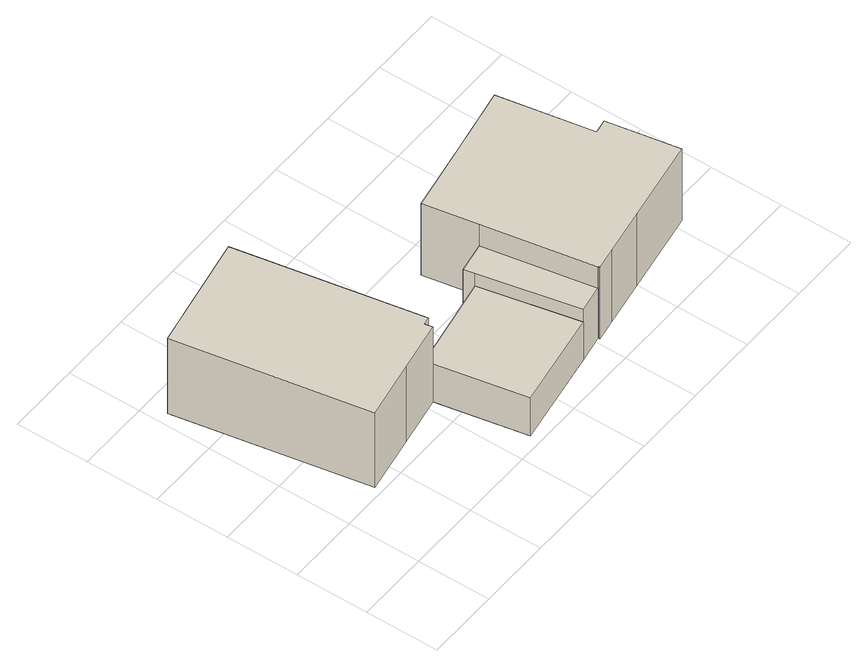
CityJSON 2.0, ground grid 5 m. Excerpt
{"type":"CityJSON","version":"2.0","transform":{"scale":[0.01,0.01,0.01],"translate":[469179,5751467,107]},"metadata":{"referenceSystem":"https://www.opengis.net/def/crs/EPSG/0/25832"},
"CityObjects":{
"building1":{"type":"Building","attributes":{"Gemeindeschluessel":"05754044","function":"31001_1010"},"address":[{"country":"Germany","locality":"Verl","thoroughfareNumber":"89","thoroughfareName":"Eckardtsheimer Straße"}],"children":["building1-1","building1-2","building1-3","building1-4"]},
"building1-1":{"type":"BuildingPart","attributes":{"BezugspunktDach":"2000","measuredHeight":8.7},"parents":["building1"],"geometry":[{"type":"Solid","lod":"1","boundaries":[[[[0,1,2,3,4,5,6,7,8,9,10,11]],[[12,13,14,15,16,17,18,19,20,21,22,23]],[[12,23,11,10]],[[13,12,10,9]],[[14,13,9,8]],[[15,14,8,7]],[[16,15,7,6]],[[17,16,6,5]],[[18,17,5,4]],[[19,18,4,3]],[[20,19,3,2]],[[21,20,2,1]],[[22,21,1,0]],[[23,22,0,11]]]]}]},
"building1-2":{"type":"BuildingPart","attributes":{"BezugspunktDach":"2000","measuredHeight":3.16},"parents":["building1"],"geometry":[{"type":"Solid","lod":"1","boundaries":[[[[24,25,26,27,28,29]],[[30,31,32,33,34,35]],[[30,35,29,28]],[[31,30,28,27]],[[32,31,27,26]],[[33,32,26,25]],[[34,33,25,24]],[[35,34,24,29]]]]}]},
"building1-3":{"type":"BuildingPart","attributes":{"BezugspunktDach":"2000","measuredHeight":4.21},"parents":["building1"],"geometry":[{"type":"Solid","lod":"1","boundaries":[[[[36,37,38,39,40]],[[35,34,41,20,19]],[[35,19,40,39]],[[34,35,39,38]],[[41,34,38,37]],[[20,41,37,36]],[[19,20,36,40]]]]}]},
"building1-4":{"type":"BuildingPart","attributes":{"BezugspunktDach":"2000","measuredHeight":7.89},"parents":["building1"],"geometry":[{"type":"Solid","lod":"1","boundaries":[[[[42,43,44,45,46,47,48,49]],[[50,51,52,53,33,32,31,54]],[[50,54,49,48]],[[51,50,48,47]],[[52,51,47,46]],[[53,52,46,45]],[[33,53,45,44]],[[32,33,44,43]],[[31,32,43,42]],[[54,31,42,49]]]]}]}
},
"vertices":[
[2297,1421,612],[1827,1335,612],[1894,968,612],[2030,220,612],[2033,220,612],[2034,210,612],[2187,236,612],[2501,290,612],[3066,386,612],[2978,878,612],[2883,861,612],[2767,1507,612],[2883,861,12],[2978,878,12],[3066,386,12],[2501,290,12],[2187,236,12],[2034,210,12],[2033,220,12],[2030,220,12],[1894,968,12],[1827,1335,12],[2297,1421,12],[2767,1507,12],
[1703,857,329],[1105,748,329],[1053,738,329],[1064,685,329],[1180,75,329],[1843,188,329],[1180,75,12],[1064,685,12],[1053,738,12],[1105,748,12],[1703,857,12],[1843,188,12],
[1894,968,434],[1687,931,434],[1703,857,434],[1843,188,434],[2030,220,434],[1687,931,12],
[1064,685,639],[1053,738,639],[1105,748,639],[874,2009,639],[478,1935,639],[82,1860,639],[321,550,639],[718,622,639],[321,550,12],[82,1860,12],[478,1935,12],[874,2009,12],[718,622,12]
]}
